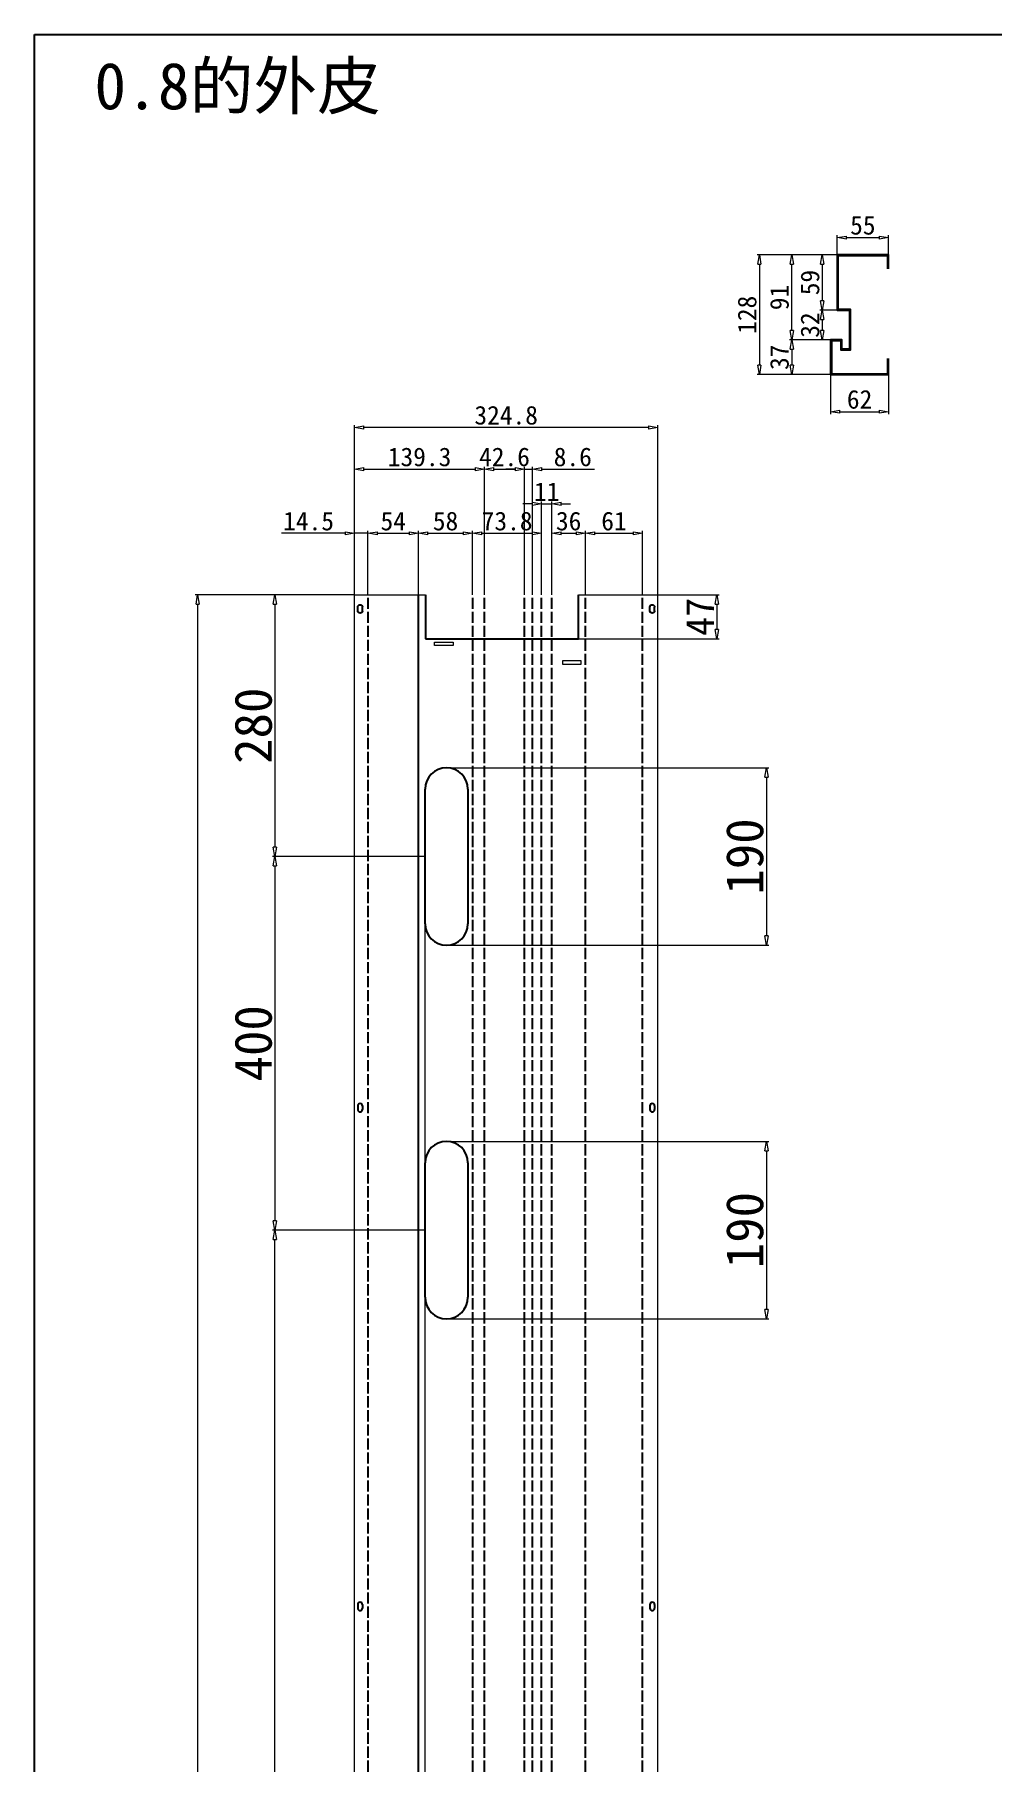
# Model space of a CAD drawing. Header units: millimetres. Extents: x -5145 to -179, y -6707 to -2962.
# Drawn here: x -2279 to -1254, y -4857 to -3007 of the extents above; entities that cross this region are included whole.
import ezdxf

# ---------------------------------------------------------------- set-up
doc = ezdxf.new("R2010")
doc.units = ezdxf.units.MM
doc.linetypes.add('ACAD_ISO02W100', pattern=[15, 12, -3])
for name, color, linetype in [('Cutting', 7, 'Continuous'), ('标注层', 7, 'Continuous'), ('绘图层', 7, 'Continuous')]:
    doc.layers.add(name, color=color, linetype=linetype)
doc.styles.get("Standard").update_dxf_attribs({"font": ''})
doc.styles.add('宋体', font='')
doc.styles.get('Standard').set_extended_font_data('SimSun')
doc.styles.get('宋体').set_extended_font_data('SimSun')
doc.dimstyles.new('ISO-25$0', dxfattribs={"dimtxt": 20, "dimasz": 10, "dimexe": 2.5, "dimexo": 0, "dimgap": 3.049991, "dimtad": 1, "dimdec": 1, "dimrnd": 0.001, "dimdsep": 46, "dimtxsty": 'Standard', "dimblk": 'CLOSEDBLANK', "dimcen": 0, "dimclrd": 4, "dimclre": 4, "dimclrt": 4, "dimazin": 3, "dimtm": 1e-09, "dimtfac": 0.707107, "dimtdec": 1, "dimtmove": 0, "dimatfit": 0, "dimldrblk": 'CLOSEDBLANK', "dimfxl": 1, "dimfrac": 2, "dimtolj": 1, "dimlwd": 9, "dimlwe": 9, "dimarcsym": 0})

# ---------------------------------------------------------------- blocks, each defined once
blk = doc.blocks.new('_ClosedBlank')
at = {"color": 0, "linetype": 'ByBlock', "lineweight": -2}
for p, q in [((-1, 0.17), (0, 0)), ((-1, 0.17), (-1, -0.17)), ((0, 0), (-1, -0.17))]:
    blk.add_line(p, q, dxfattribs=at)
blk = doc.blocks.new('*D6')
at = {"layer": 'Defpoints', "color": 0, "transparency": 16777216}
for p in [(-1365, -3224.1), (-1420, -3242.7), (-1365, -3242.7)]:
    blk.add_point(p, dxfattribs=at)
at = {"layer": '绘图层', "color": 4, "lineweight": 9, "transparency": 16777216}
for p, q in [((-1420, -3242.7), (-1420, -3221.6)), ((-1410, -3224.1), (-1375, -3224.1)), ((-1365, -3242.7), (-1365, -3221.6))]:
    blk.add_line(p, q, dxfattribs=at)
at = {"layer": '绘图层', "color": 4, "lineweight": 9, "transparency": 16777216, "xscale": 10, "yscale": 10, "zscale": 10, "rotation": 180}
blk.add_blockref('_ClosedBlank', (-1420, -3224.1), dxfattribs=at)
at = {"layer": '绘图层', "color": 4, "lineweight": 9, "transparency": 16777216, "xscale": 10, "yscale": 10, "zscale": 10}
blk.add_blockref('_ClosedBlank', (-1365, -3224.1), dxfattribs=at)
at = {"layer": '绘图层', "color": 7, "transparency": 16777216, "insert": (-1392.5, -3211), "char_height": 20, "attachment_point": 5}
blk.add_mtext('\\A1;55', dxfattribs=at)
blk = doc.blocks.new('*D7')
at = {"layer": 'Defpoints', "color": 0, "transparency": 16777216}
for p in [(-1427, -3370.7), (-1365, -3370.7), (-1365, -3410.5)]:
    blk.add_point(p, dxfattribs=at)
at = {"layer": '绘图层', "color": 4, "lineweight": 9, "transparency": 16777216}
for p, q in [((-1427, -3370.7), (-1427, -3413)), ((-1365, -3370.7), (-1365, -3413)), ((-1417, -3410.5), (-1375, -3410.5))]:
    blk.add_line(p, q, dxfattribs=at)
at = {"layer": '绘图层', "color": 4, "lineweight": 9, "transparency": 16777216, "xscale": 10, "yscale": 10, "zscale": 10, "rotation": 180}
blk.add_blockref('_ClosedBlank', (-1427, -3410.5), dxfattribs=at)
at = {"layer": '绘图层', "color": 4, "lineweight": 9, "transparency": 16777216, "xscale": 10, "yscale": 10, "zscale": 10}
blk.add_blockref('_ClosedBlank', (-1365, -3410.5), dxfattribs=at)
at = {"layer": '绘图层', "color": 7, "transparency": 16777216, "insert": (-1396, -3397.4), "char_height": 20, "attachment_point": 5}
blk.add_mtext('\\A1;62', dxfattribs=at)
blk = doc.blocks.new('*D8')
at = {"layer": 'Defpoints', "color": 0, "transparency": 16777216}
for p in [(-1420, -3242.7), (-1503.3, -3370.7), (-1427, -3370.7)]:
    blk.add_point(p, dxfattribs=at)
at = {"layer": '绘图层', "color": 4, "lineweight": 9, "transparency": 16777216}
for p, q in [((-1420, -3242.7), (-1505.8, -3242.7)), ((-1503.3, -3252.7), (-1503.3, -3360.7)), ((-1427, -3370.7), (-1505.8, -3370.7))]:
    blk.add_line(p, q, dxfattribs=at)
at = {"layer": '绘图层', "color": 4, "lineweight": 9, "transparency": 16777216, "xscale": 10, "yscale": 10, "zscale": 10}
for p, rotation in [((-1503.3, -3242.7), 90), ((-1503.3, -3370.7), 270)]:
    blk.add_blockref('_ClosedBlank', p, dxfattribs=dict(at, rotation=rotation))
at = {"layer": '绘图层', "color": 7, "transparency": 16777216, "insert": (-1516.3, -3306.7), "char_height": 20, "attachment_point": 5, "rotation": 90}
blk.add_mtext('\\A1;128', dxfattribs=at)
blk = doc.blocks.new('*D39')
at = {"layer": 'Defpoints', "color": 0, "transparency": 16777216}
for p in [(-1936.7, -3606.7), (-2104.6, -6306.7), (-1936.7, -6306.7)]:
    blk.add_point(p, dxfattribs=at)
at = {"layer": '标注层', "color": 4, "lineweight": 9, "transparency": 16777216}
for p, q in [((-1936.7, -3606.7), (-2107.1, -3606.7)), ((-2104.6, -3616.7), (-2104.6, -6296.7)), ((-1936.7, -6306.7), (-2107.1, -6306.7))]:
    blk.add_line(p, q, dxfattribs=at)
at = {"layer": '标注层', "color": 4, "lineweight": 9, "transparency": 16777216, "xscale": 10, "yscale": 10, "zscale": 10}
for p, rotation in [((-2104.6, -3606.7), 90), ((-2104.6, -6306.7), 270)]:
    blk.add_blockref('_ClosedBlank', p, dxfattribs=dict(at, rotation=rotation))
at = {"layer": '标注层', "color": 7, "transparency": 16777216, "insert": (-2127.7, -4956.7), "char_height": 40, "attachment_point": 5, "rotation": 90, "style": '宋体'}
blk.add_mtext('\\A1;2700', dxfattribs=at)
blk = doc.blocks.new('*D9')
at = {"layer": 'Defpoints', "color": 0, "transparency": 16777216}
for p in [(-1797.4, -3472.1), (-1936.7, -3606.7), (-1797.4, -3606.7)]:
    blk.add_point(p, dxfattribs=at)
at = {"layer": '标注层', "color": 4, "lineweight": 9, "transparency": 16777216}
for p, q in [((-1936.7, -3606.7), (-1936.7, -3469.6)), ((-1926.7, -3472.1), (-1807.4, -3472.1)), ((-1797.4, -3606.7), (-1797.4, -3469.6))]:
    blk.add_line(p, q, dxfattribs=at)
at = {"layer": '标注层', "color": 4, "lineweight": 9, "transparency": 16777216, "xscale": 10, "yscale": 10, "zscale": 10, "rotation": 180}
blk.add_blockref('_ClosedBlank', (-1936.7, -3472.1), dxfattribs=at)
at = {"layer": '标注层', "color": 4, "lineweight": 9, "transparency": 16777216, "xscale": 10, "yscale": 10, "zscale": 10}
blk.add_blockref('_ClosedBlank', (-1797.4, -3472.1), dxfattribs=at)
at = {"layer": '标注层', "color": 7, "transparency": 16777216, "insert": (-1867, -3459), "char_height": 20, "attachment_point": 5, "style": '宋体'}
blk.add_mtext('\\A1;139.3', dxfattribs=at)
blk = doc.blocks.new('*D40')
at = {"layer": 'Defpoints', "color": 0, "transparency": 16777216}
for p in [(-1936.7, -3427.4), (-1936.7, -3606.7), (-1611.9, -3606.7)]:
    blk.add_point(p, dxfattribs=at)
at = {"layer": '标注层', "color": 4, "lineweight": 9, "transparency": 16777216}
for p, q in [((-1936.7, -3606.7), (-1936.7, -3424.9)), ((-1621.9, -3427.4), (-1926.7, -3427.4)), ((-1611.9, -3606.7), (-1611.9, -3424.9))]:
    blk.add_line(p, q, dxfattribs=at)
at = {"layer": '标注层', "color": 4, "lineweight": 9, "transparency": 16777216, "xscale": 10, "yscale": 10, "zscale": 10, "rotation": 180}
blk.add_blockref('_ClosedBlank', (-1936.7, -3427.4), dxfattribs=at)
at = {"layer": '标注层', "color": 4, "lineweight": 9, "transparency": 16777216, "xscale": 10, "yscale": 10, "zscale": 10}
blk.add_blockref('_ClosedBlank', (-1611.9, -3427.4), dxfattribs=at)
at = {"layer": '标注层', "color": 7, "transparency": 16777216, "insert": (-1774.3, -3414.4), "char_height": 20, "attachment_point": 5, "style": '宋体'}
blk.add_mtext('\\A1;324.8', dxfattribs=at)
blk = doc.blocks.new('*D10')
at = {"layer": 'Defpoints', "color": 0, "transparency": 16777216}
for p in [(-1754.8, -3472.1), (-1797.4, -3606.7), (-1754.8, -3606.7)]:
    blk.add_point(p, dxfattribs=at)
at = {"layer": '标注层', "color": 4, "lineweight": 9, "transparency": 16777216}
for p, q in [((-1797.4, -3606.7), (-1797.4, -3469.6)), ((-1787.4, -3472.1), (-1764.8, -3472.1)), ((-1754.8, -3606.7), (-1754.8, -3469.6))]:
    blk.add_line(p, q, dxfattribs=at)
at = {"layer": '标注层', "color": 4, "lineweight": 9, "transparency": 16777216, "xscale": 10, "yscale": 10, "zscale": 10, "rotation": 180}
blk.add_blockref('_ClosedBlank', (-1797.4, -3472.1), dxfattribs=at)
at = {"layer": '标注层', "color": 4, "lineweight": 9, "transparency": 16777216, "xscale": 10, "yscale": 10, "zscale": 10}
blk.add_blockref('_ClosedBlank', (-1754.8, -3472.1), dxfattribs=at)
at = {"layer": '标注层', "color": 7, "transparency": 16777216, "insert": (-1776.1, -3459), "char_height": 20, "attachment_point": 5, "style": '宋体'}
blk.add_mtext('\\A1;42.6', dxfattribs=at)
blk = doc.blocks.new('*D11')
at = {"layer": 'Defpoints', "color": 0, "transparency": 16777216}
for p in [(-1746.2, -3472.1), (-1754.8, -3606.7), (-1746.2, -3606.7)]:
    blk.add_point(p, dxfattribs=at)
at = {"layer": '标注层', "color": 4, "lineweight": 9, "transparency": 16777216}
for p, q in [((-1764.8, -3472.1), (-1774.8, -3472.1)), ((-1754.8, -3606.7), (-1754.8, -3469.6)), ((-1754.8, -3472.1), (-1746.2, -3472.1)), ((-1746.2, -3606.7), (-1746.2, -3469.6)), ((-1736.2, -3472.1), (-1679.8, -3472.1))]:
    blk.add_line(p, q, dxfattribs=at)
at = {"layer": '标注层', "color": 4, "lineweight": 9, "transparency": 16777216, "xscale": 10, "yscale": 10, "zscale": 10}
blk.add_blockref('_ClosedBlank', (-1754.8, -3472.1), dxfattribs=at)
at = {"layer": '标注层', "color": 4, "lineweight": 9, "transparency": 16777216, "xscale": 10, "yscale": 10, "zscale": 10, "rotation": 180}
blk.add_blockref('_ClosedBlank', (-1746.2, -3472.1), dxfattribs=at)
at = {"layer": '标注层', "color": 7, "transparency": 16777216, "insert": (-1703, -3459), "char_height": 20, "attachment_point": 5, "style": '宋体'}
blk.add_mtext('\\A1;8.6', dxfattribs=at)
blk = doc.blocks.new('*D12')
at = {"layer": 'Defpoints', "color": 0, "transparency": 16777216}
for p in [(-1936.7, -3540.7), (-1936.7, -3606.7), (-1922.2, -3606.7)]:
    blk.add_point(p, dxfattribs=at)
at = {"layer": '标注层', "color": 4, "lineweight": 9, "transparency": 16777216}
for p, q in [((-1946.7, -3540.7), (-2014.9, -3540.7)), ((-1936.7, -3606.7), (-1936.7, -3538.2)), ((-1922.2, -3540.7), (-1936.7, -3540.7)), ((-1922.2, -3606.7), (-1922.2, -3538.2)), ((-1912.2, -3540.7), (-1902.2, -3540.7))]:
    blk.add_line(p, q, dxfattribs=at)
at = {"layer": '标注层', "color": 4, "lineweight": 9, "transparency": 16777216, "xscale": 10, "yscale": 10, "zscale": 10}
blk.add_blockref('_ClosedBlank', (-1936.7, -3540.7), dxfattribs=at)
at = {"layer": '标注层', "color": 4, "lineweight": 9, "transparency": 16777216, "xscale": 10, "yscale": 10, "zscale": 10, "rotation": 180}
blk.add_blockref('_ClosedBlank', (-1922.2, -3540.7), dxfattribs=at)
at = {"layer": '标注层', "color": 7, "transparency": 16777216, "insert": (-1985.8, -3527.7), "char_height": 20, "attachment_point": 5, "style": '宋体'}
blk.add_mtext('\\A1;14.5', dxfattribs=at)
blk = doc.blocks.new('*D13')
at = {"layer": 'Defpoints', "color": 0, "transparency": 16777216}
for p in [(-1868.2, -3540.7), (-1922.2, -3606.7), (-1868.2, -3606.7)]:
    blk.add_point(p, dxfattribs=at)
at = {"layer": '标注层', "color": 4, "lineweight": 9, "transparency": 16777216}
for p, q in [((-1922.2, -3606.7), (-1922.2, -3538.2)), ((-1912.2, -3540.7), (-1878.2, -3540.7)), ((-1868.2, -3606.7), (-1868.2, -3538.2))]:
    blk.add_line(p, q, dxfattribs=at)
at = {"layer": '标注层', "color": 4, "lineweight": 9, "transparency": 16777216, "xscale": 10, "yscale": 10, "zscale": 10, "rotation": 180}
blk.add_blockref('_ClosedBlank', (-1922.2, -3540.7), dxfattribs=at)
at = {"layer": '标注层', "color": 4, "lineweight": 9, "transparency": 16777216, "xscale": 10, "yscale": 10, "zscale": 10}
blk.add_blockref('_ClosedBlank', (-1868.2, -3540.7), dxfattribs=at)
at = {"layer": '标注层', "color": 7, "transparency": 16777216, "insert": (-1895.2, -3527.7), "char_height": 20, "attachment_point": 5, "style": '宋体'}
blk.add_mtext('\\A1;54', dxfattribs=at)
blk = doc.blocks.new('*D14')
at = {"layer": 'Defpoints', "color": 0, "transparency": 16777216}
for p in [(-1810.2, -3540.7), (-1868.2, -3606.7), (-1810.2, -3606.7)]:
    blk.add_point(p, dxfattribs=at)
at = {"layer": '标注层', "color": 4, "lineweight": 9, "transparency": 16777216}
for p, q in [((-1868.2, -3606.7), (-1868.2, -3538.2)), ((-1858.2, -3540.7), (-1820.2, -3540.7)), ((-1810.2, -3606.7), (-1810.2, -3538.2))]:
    blk.add_line(p, q, dxfattribs=at)
at = {"layer": '标注层', "color": 4, "lineweight": 9, "transparency": 16777216, "xscale": 10, "yscale": 10, "zscale": 10, "rotation": 180}
blk.add_blockref('_ClosedBlank', (-1868.2, -3540.7), dxfattribs=at)
at = {"layer": '标注层', "color": 4, "lineweight": 9, "transparency": 16777216, "xscale": 10, "yscale": 10, "zscale": 10}
blk.add_blockref('_ClosedBlank', (-1810.2, -3540.7), dxfattribs=at)
at = {"layer": '标注层', "color": 7, "transparency": 16777216, "insert": (-1839.2, -3527.7), "char_height": 20, "attachment_point": 5, "style": '宋体'}
blk.add_mtext('\\A1;58', dxfattribs=at)
blk = doc.blocks.new('*D15')
at = {"layer": 'Defpoints', "color": 0, "transparency": 16777216}
for p in [(-1736.4, -3540.7), (-1810.2, -3606.7), (-1736.4, -3606.7)]:
    blk.add_point(p, dxfattribs=at)
at = {"layer": '标注层', "color": 4, "lineweight": 9, "transparency": 16777216}
for p, q in [((-1810.2, -3606.7), (-1810.2, -3538.2)), ((-1800.2, -3540.7), (-1746.4, -3540.7)), ((-1736.4, -3606.7), (-1736.4, -3538.2))]:
    blk.add_line(p, q, dxfattribs=at)
at = {"layer": '标注层', "color": 4, "lineweight": 9, "transparency": 16777216, "xscale": 10, "yscale": 10, "zscale": 10, "rotation": 180}
blk.add_blockref('_ClosedBlank', (-1810.2, -3540.7), dxfattribs=at)
at = {"layer": '标注层', "color": 4, "lineweight": 9, "transparency": 16777216, "xscale": 10, "yscale": 10, "zscale": 10}
blk.add_blockref('_ClosedBlank', (-1736.4, -3540.7), dxfattribs=at)
at = {"layer": '标注层', "color": 7, "transparency": 16777216, "insert": (-1773.3, -3527.7), "char_height": 20, "attachment_point": 5, "style": '宋体'}
blk.add_mtext('\\A1;73.8', dxfattribs=at)
blk = doc.blocks.new('*D16')
at = {"layer": 'Defpoints', "color": 0, "transparency": 16777216}
for p in [(-1725.4, -3509.2), (-1736.4, -3606.7), (-1725.4, -3606.7)]:
    blk.add_point(p, dxfattribs=at)
at = {"layer": '标注层', "color": 4, "lineweight": 9, "transparency": 16777216}
for p, q in [((-1746.4, -3509.2), (-1756.4, -3509.2)), ((-1736.4, -3606.7), (-1736.4, -3506.7)), ((-1736.4, -3509.2), (-1725.4, -3509.2)), ((-1725.4, -3606.7), (-1725.4, -3506.7)), ((-1715.4, -3509.2), (-1705.4, -3509.2))]:
    blk.add_line(p, q, dxfattribs=at)
at = {"layer": '标注层', "color": 4, "lineweight": 9, "transparency": 16777216, "xscale": 10, "yscale": 10, "zscale": 10}
blk.add_blockref('_ClosedBlank', (-1736.4, -3509.2), dxfattribs=at)
at = {"layer": '标注层', "color": 4, "lineweight": 9, "transparency": 16777216, "xscale": 10, "yscale": 10, "zscale": 10, "rotation": 180}
blk.add_blockref('_ClosedBlank', (-1725.4, -3509.2), dxfattribs=at)
at = {"layer": '标注层', "color": 7, "transparency": 16777216, "insert": (-1730.9, -3496.2), "char_height": 20, "attachment_point": 5, "style": '宋体'}
blk.add_mtext('\\A1;11', dxfattribs=at)
blk = doc.blocks.new('*D17')
at = {"layer": 'Defpoints', "color": 0, "transparency": 16777216}
for p in [(-1689.4, -3540.7), (-1725.4, -3606.7), (-1689.4, -3606.7)]:
    blk.add_point(p, dxfattribs=at)
at = {"layer": '标注层', "color": 4, "lineweight": 9, "transparency": 16777216}
for p, q in [((-1725.4, -3606.7), (-1725.4, -3538.2)), ((-1715.4, -3540.7), (-1699.4, -3540.7)), ((-1689.4, -3606.7), (-1689.4, -3538.2))]:
    blk.add_line(p, q, dxfattribs=at)
at = {"layer": '标注层', "color": 4, "lineweight": 9, "transparency": 16777216, "xscale": 10, "yscale": 10, "zscale": 10, "rotation": 180}
blk.add_blockref('_ClosedBlank', (-1725.4, -3540.7), dxfattribs=at)
at = {"layer": '标注层', "color": 4, "lineweight": 9, "transparency": 16777216, "xscale": 10, "yscale": 10, "zscale": 10}
blk.add_blockref('_ClosedBlank', (-1689.4, -3540.7), dxfattribs=at)
at = {"layer": '标注层', "color": 7, "transparency": 16777216, "insert": (-1707.4, -3527.7), "char_height": 20, "attachment_point": 5, "style": '宋体'}
blk.add_mtext('\\A1;36', dxfattribs=at)
blk = doc.blocks.new('*D18')
at = {"layer": 'Defpoints', "color": 0, "transparency": 16777216}
for p in [(-1628.4, -3540.7), (-1689.4, -3606.7), (-1628.4, -3606.7)]:
    blk.add_point(p, dxfattribs=at)
at = {"layer": '标注层', "color": 4, "lineweight": 9, "transparency": 16777216}
for p, q in [((-1689.4, -3606.7), (-1689.4, -3538.2)), ((-1679.4, -3540.7), (-1638.4, -3540.7)), ((-1628.4, -3606.7), (-1628.4, -3538.2))]:
    blk.add_line(p, q, dxfattribs=at)
at = {"layer": '标注层', "color": 4, "lineweight": 9, "transparency": 16777216, "xscale": 10, "yscale": 10, "zscale": 10, "rotation": 180}
blk.add_blockref('_ClosedBlank', (-1689.4, -3540.7), dxfattribs=at)
at = {"layer": '标注层', "color": 4, "lineweight": 9, "transparency": 16777216, "xscale": 10, "yscale": 10, "zscale": 10}
blk.add_blockref('_ClosedBlank', (-1628.4, -3540.7), dxfattribs=at)
at = {"layer": '标注层', "color": 7, "transparency": 16777216, "insert": (-1658.9, -3527.7), "char_height": 20, "attachment_point": 5, "style": '宋体'}
blk.add_mtext('\\A1;61', dxfattribs=at)
blk = doc.blocks.new('DK1')
for p, q in [((-2.5, -2), (-2.5, 2)), ((2.5, -2), (2.5, 2))]:
    blk.add_line(p, q)
for centre, start, end in [((0, 2), 0, 180), ((0, -2), 180, 0)]:
    blk.add_arc(centre, 2.5, start, end)
blk = doc.blocks.new('*D41')
at = {"layer": 'Defpoints', "color": 0, "transparency": 16777216}
for p in [(-1611.9, -3606.7), (-1696.9, -3653.7), (-1548.8, -3653.7)]:
    blk.add_point(p, dxfattribs=at)
at = {"layer": '标注层', "color": 4, "lineweight": 9, "transparency": 16777216}
for p, q in [((-1611.9, -3606.7), (-1546.3, -3606.7)), ((-1548.8, -3616.7), (-1548.8, -3643.7)), ((-1696.9, -3653.7), (-1546.3, -3653.7))]:
    blk.add_line(p, q, dxfattribs=at)
at = {"layer": '标注层', "color": 4, "lineweight": 9, "transparency": 16777216, "xscale": 10, "yscale": 10, "zscale": 10}
for p, rotation in [((-1548.8, -3606.7), 90), ((-1548.8, -3653.7), 270)]:
    blk.add_blockref('_ClosedBlank', p, dxfattribs=dict(at, rotation=rotation))
at = {"layer": '标注层', "color": 7, "transparency": 16777216, "insert": (-1566.9, -3630.2), "char_height": 30, "attachment_point": 5, "rotation": 90}
blk.add_mtext('\\A1;47', dxfattribs=at)
blk = doc.blocks.new('*D43')
at = {"layer": 'Defpoints', "color": 0, "transparency": 16777216}
for p in [(-1420, -3242.7), (-1436, -3301.7), (-1420, -3301.7)]:
    blk.add_point(p, dxfattribs=at)
at = {"layer": '绘图层', "color": 4, "lineweight": 9, "transparency": 16777216}
for p, q in [((-1420, -3242.7), (-1438.5, -3242.7)), ((-1436, -3252.7), (-1436, -3291.7)), ((-1420, -3301.7), (-1438.5, -3301.7))]:
    blk.add_line(p, q, dxfattribs=at)
at = {"layer": '绘图层', "color": 4, "lineweight": 9, "transparency": 16777216, "xscale": 10, "yscale": 10, "zscale": 10}
for p, rotation in [((-1436, -3242.7), 90), ((-1436, -3301.7), 270)]:
    blk.add_blockref('_ClosedBlank', p, dxfattribs=dict(at, rotation=rotation))
at = {"layer": '绘图层', "color": 7, "transparency": 16777216, "insert": (-1449, -3272.2), "char_height": 20, "attachment_point": 5, "rotation": 90}
blk.add_mtext('\\A1;59', dxfattribs=at)
blk = doc.blocks.new('*D44')
at = {"layer": 'Defpoints', "color": 0, "transparency": 16777216}
for p in [(-1427, -3333.7), (-1468.6, -3370.7), (-1427, -3370.7)]:
    blk.add_point(p, dxfattribs=at)
at = {"layer": '绘图层', "color": 4, "lineweight": 9, "transparency": 16777216}
for p, q in [((-1427, -3333.7), (-1471.1, -3333.7)), ((-1468.6, -3343.7), (-1468.6, -3360.7)), ((-1427, -3370.7), (-1471.1, -3370.7))]:
    blk.add_line(p, q, dxfattribs=at)
at = {"layer": '绘图层', "color": 4, "lineweight": 9, "transparency": 16777216, "xscale": 10, "yscale": 10, "zscale": 10}
for p, rotation in [((-1468.6, -3333.7), 90), ((-1468.6, -3370.7), 270)]:
    blk.add_blockref('_ClosedBlank', p, dxfattribs=dict(at, rotation=rotation))
at = {"layer": '绘图层', "color": 7, "transparency": 16777216, "insert": (-1481.7, -3352.2), "char_height": 20, "attachment_point": 5, "rotation": 90}
blk.add_mtext('\\A1;37', dxfattribs=at)
blk = doc.blocks.new('*D19')
at = {"layer": 'Defpoints', "color": 0, "transparency": 16777216}
for p in [(-1468.6, -3242.7), (-1420, -3242.7), (-1427, -3333.7)]:
    blk.add_point(p, dxfattribs=at)
at = {"layer": '绘图层', "color": 4, "lineweight": 9, "transparency": 16777216}
for p, q in [((-1420, -3242.7), (-1471.1, -3242.7)), ((-1468.6, -3323.7), (-1468.6, -3252.7)), ((-1427, -3333.7), (-1471.1, -3333.7))]:
    blk.add_line(p, q, dxfattribs=at)
at = {"layer": '绘图层', "color": 4, "lineweight": 9, "transparency": 16777216, "xscale": 10, "yscale": 10, "zscale": 10}
for p, rotation in [((-1468.6, -3242.7), 90), ((-1468.6, -3333.7), 270)]:
    blk.add_blockref('_ClosedBlank', p, dxfattribs=dict(at, rotation=rotation))
at = {"layer": '绘图层', "color": 7, "transparency": 16777216, "insert": (-1481.7, -3288.2), "char_height": 20, "attachment_point": 5, "rotation": 90}
blk.add_mtext('\\A1;91', dxfattribs=at)
blk = doc.blocks.new('*D20')
at = {"layer": 'Defpoints', "color": 0, "transparency": 16777216}
for p in [(-1420, -3301.7), (-1436, -3333.7), (-1427, -3333.7)]:
    blk.add_point(p, dxfattribs=at)
at = {"layer": '绘图层', "color": 4, "lineweight": 9, "transparency": 16777216}
for p, q in [((-1420, -3301.7), (-1438.5, -3301.7)), ((-1436, -3311.7), (-1436, -3323.7)), ((-1427, -3333.7), (-1438.5, -3333.7))]:
    blk.add_line(p, q, dxfattribs=at)
at = {"layer": '绘图层', "color": 4, "lineweight": 9, "transparency": 16777216, "xscale": 10, "yscale": 10, "zscale": 10}
for p, rotation in [((-1436, -3301.7), 90), ((-1436, -3333.7), 270)]:
    blk.add_blockref('_ClosedBlank', p, dxfattribs=dict(at, rotation=rotation))
at = {"layer": '绘图层', "color": 7, "transparency": 16777216, "insert": (-1449, -3317.7), "char_height": 20, "attachment_point": 5, "rotation": 90}
blk.add_mtext('\\A1;32', dxfattribs=at)
blk = doc.blocks.new('*D88')
at = {"layer": 'Defpoints', "color": 0, "transparency": 16777216}
for p in [(-1936.7, -3606.7), (-2021.9, -3886.7), (-1861.2, -3886.7)]:
    blk.add_point(p, dxfattribs=at)
at = {"layer": '标注层', "color": 4, "lineweight": 9, "transparency": 16777216}
for p, q in [((-1936.7, -3606.7), (-2024.4, -3606.7)), ((-2021.9, -3616.7), (-2021.9, -3876.7)), ((-1861.2, -3886.7), (-2024.4, -3886.7))]:
    blk.add_line(p, q, dxfattribs=at)
at = {"layer": '标注层', "color": 4, "lineweight": 9, "transparency": 16777216, "xscale": 10, "yscale": 10, "zscale": 10}
for p, rotation in [((-2021.9, -3606.7), 90), ((-2021.9, -3886.7), 270)]:
    blk.add_blockref('_ClosedBlank', p, dxfattribs=dict(at, rotation=rotation))
at = {"layer": '标注层', "color": 7, "transparency": 16777216, "insert": (-2044.9, -3746.7), "char_height": 40, "attachment_point": 5, "rotation": 90}
blk.add_mtext('\\A1;280', dxfattribs=at)
blk = doc.blocks.new('*D89')
at = {"layer": 'Defpoints', "color": 0, "transparency": 16777216}
for p in [(-1861.2, -3886.7), (-2021.9, -4286.7), (-1861.2, -4286.7)]:
    blk.add_point(p, dxfattribs=at)
at = {"layer": '标注层', "color": 4, "lineweight": 9, "transparency": 16777216}
for p, q in [((-1861.2, -3886.7), (-2024.4, -3886.7)), ((-2021.9, -3896.7), (-2021.9, -4276.7)), ((-1861.2, -4286.7), (-2024.4, -4286.7))]:
    blk.add_line(p, q, dxfattribs=at)
at = {"layer": '标注层', "color": 4, "lineweight": 9, "transparency": 16777216, "xscale": 10, "yscale": 10, "zscale": 10}
for p, rotation in [((-2021.9, -3886.7), 90), ((-2021.9, -4286.7), 270)]:
    blk.add_blockref('_ClosedBlank', p, dxfattribs=dict(at, rotation=rotation))
at = {"layer": '标注层', "color": 7, "transparency": 16777216, "insert": (-2044.9, -4086.7), "char_height": 40, "attachment_point": 5, "rotation": 90}
blk.add_mtext('\\A1;400', dxfattribs=at)
blk = doc.blocks.new('*D91')
at = {"layer": 'Defpoints', "color": 0, "transparency": 16777216}
for p in [(-1868.2, -3814.7), (-1861.2, -3814.7), (-1868.2, -6173.4)]:
    blk.add_point(p, dxfattribs=at)
at = {"layer": '标注层', "color": 4, "lineweight": 9, "transparency": 16777216}
for p, q in [((-1868.2, -3814.7), (-1868.2, -6175.9)), ((-1861.2, -3814.7), (-1861.2, -6175.9)), ((-1878.2, -6173.4), (-1915.9, -6173.4)), ((-1861.2, -6173.4), (-1868.2, -6173.4)), ((-1851.2, -6173.4), (-1841.2, -6173.4))]:
    blk.add_line(p, q, dxfattribs=at)
at = {"layer": '标注层', "color": 4, "lineweight": 9, "transparency": 16777216, "xscale": 10, "yscale": 10, "zscale": 10}
blk.add_blockref('_ClosedBlank', (-1868.2, -6173.4), dxfattribs=at)
at = {"layer": '标注层', "color": 4, "lineweight": 9, "transparency": 16777216, "xscale": 10, "yscale": 10, "zscale": 10, "rotation": 180}
blk.add_blockref('_ClosedBlank', (-1861.2, -6173.4), dxfattribs=at)
at = {"layer": '标注层', "color": 7, "transparency": 16777216, "insert": (-1902, -6150.4), "char_height": 40, "attachment_point": 5}
blk.add_mtext('\\A1;7', dxfattribs=at)
blk = doc.blocks.new('*D92')
at = {"layer": 'Defpoints', "color": 0, "transparency": 16777216}
for p in [(-1838.2, -3791.7), (-1838.2, -3981.7), (-1495.7, -3981.7)]:
    blk.add_point(p, dxfattribs=at)
at = {"layer": '标注层', "color": 4, "lineweight": 9, "transparency": 16777216}
for p, q in [((-1838.2, -3791.7), (-1493.2, -3791.7)), ((-1495.7, -3801.7), (-1495.7, -3971.7)), ((-1838.2, -3981.7), (-1493.2, -3981.7))]:
    blk.add_line(p, q, dxfattribs=at)
at = {"layer": '标注层', "color": 4, "lineweight": 9, "transparency": 16777216, "xscale": 10, "yscale": 10, "zscale": 10}
for p, rotation in [((-1495.7, -3791.7), 90), ((-1495.7, -3981.7), 270)]:
    blk.add_blockref('_ClosedBlank', p, dxfattribs=dict(at, rotation=rotation))
at = {"layer": '标注层', "color": 7, "transparency": 16777216, "insert": (-1518.8, -3886.7), "char_height": 40, "attachment_point": 5, "rotation": 90}
blk.add_mtext('\\A1;190', dxfattribs=at)
blk = doc.blocks.new('*D93')
at = {"layer": 'Defpoints', "color": 0, "transparency": 16777216}
for p in [(-1838.2, -4191.7), (-1838.2, -4381.7), (-1495.7, -4381.7)]:
    blk.add_point(p, dxfattribs=at)
at = {"layer": '标注层', "color": 4, "lineweight": 9, "transparency": 16777216}
for p, q in [((-1838.2, -4191.7), (-1493.2, -4191.7)), ((-1495.7, -4201.7), (-1495.7, -4371.7)), ((-1838.2, -4381.7), (-1493.2, -4381.7))]:
    blk.add_line(p, q, dxfattribs=at)
at = {"layer": '标注层', "color": 4, "lineweight": 9, "transparency": 16777216, "xscale": 10, "yscale": 10, "zscale": 10}
for p, rotation in [((-1495.7, -4191.7), 90), ((-1495.7, -4381.7), 270)]:
    blk.add_blockref('_ClosedBlank', p, dxfattribs=dict(at, rotation=rotation))
at = {"layer": '标注层', "color": 7, "transparency": 16777216, "insert": (-1518.8, -4286.7), "char_height": 40, "attachment_point": 5, "rotation": 90}
blk.add_mtext('\\A1;190', dxfattribs=at)
blk = doc.blocks.new('*D35')
at = {"layer": 'Defpoints', "color": 0, "transparency": 16777216}
for p in [(-2021.9, -4286.7), (-1861.2, -4286.7), (-1861.2, -6026.7)]:
    blk.add_point(p, dxfattribs=at)
at = {"layer": '标注层', "color": 4, "lineweight": 9, "transparency": 16777216}
for p, q in [((-1861.2, -4286.7), (-2024.4, -4286.7)), ((-2021.9, -6016.7), (-2021.9, -4296.7)), ((-1861.2, -6026.7), (-2024.4, -6026.7))]:
    blk.add_line(p, q, dxfattribs=at)
at = {"layer": '标注层', "color": 4, "lineweight": 9, "transparency": 16777216, "xscale": 10, "yscale": 10, "zscale": 10}
for p, rotation in [((-2021.9, -4286.7), 90), ((-2021.9, -6026.7), 270)]:
    blk.add_blockref('_ClosedBlank', p, dxfattribs=dict(at, rotation=rotation))
at = {"layer": '标注层', "color": 7, "transparency": 16777216, "insert": (-2044.9, -5156.7), "char_height": 40, "attachment_point": 5, "rotation": 90}
blk.add_mtext('\\A1;1740', dxfattribs=at)

msp = doc.modelspace()

# ---------------------------------------------------------------- linework, layer by layer
at = {"color": 7, "linetype": 'Continuous', "lineweight": 15}
for p, q in [((-1936.66, -6306.69), (-1936.66, -3606.69)), ((-1936.66, -3606.69), (-1860.66, -3606.69)), ((-1696.86, -3606.69), (-1611.86, -3606.69)), ((-1611.86, -6306.69), (-1611.86, -3606.69)), ((-1851.16, -3660.89), (-1851.16, -3657.14)), ((-1851.16, -3657.14), (-1831.16, -3657.14)), ((-1831.16, -3660.89), (-1851.16, -3660.89)), ((-1831.16, -3657.14), (-1831.16, -3660.89)), ((-1713.86, -3677.14), (-1713.86, -3680.89)), ((-1693.86, -3677.14), (-1713.86, -3677.14)), ((-1713.86, -3680.89), (-1693.86, -3680.89)), ((-1693.86, -3680.89), (-1693.86, -3677.14))]:
    msp.add_line(p, q, dxfattribs=at)
at = {"layer": '标注层', "color": 5, "linetype": 'ACAD_ISO02W100'}
for p, q in [((-1922.16, -6306.69), (-1922.16, -3606.69)), ((-1810.16, -6306.69), (-1810.16, -3606.69)), ((-1736.36, -6306.69), (-1736.36, -3606.69)), ((-1725.36, -6306.69), (-1725.36, -3606.69)), ((-1689.36, -6306.69), (-1689.36, -3606.69)), ((-1628.36, -6306.69), (-1628.36, -3606.69))]:
    msp.add_line(p, q, dxfattribs=at)
at = {"layer": '标注层', "color": 5}
msp.add_line((-1868.16, -6306.69), (-1868.16, -3606.69), dxfattribs=at)
at = {"layer": '标注层', "color": 6, "linetype": 'ACAD_ISO02W100'}
for p, q in [((-1797.36, -6306.69), (-1797.36, -3606.69)), ((-1754.76, -6306.69), (-1754.76, -3606.69)), ((-1746.16, -6306.69), (-1746.16, -3606.69))]:
    msp.add_line(p, q, dxfattribs=at)
at = {"layer": '绘图层'}
for p, q in [((-1860.66, -3606.69), (-1860.66, -3653.69)), ((-1696.86, -3653.69), (-1696.86, -3606.69)), ((-1860.66, -3653.69), (-1696.86, -3653.69)), ((-1838.16, -3791.69), (-1838.16, -3791.69)), ((-1861.16, -3958.69), (-1861.16, -3814.69)), ((-1815.16, -3814.69), (-1815.16, -3958.69)), ((-1838.16, -3981.69), (-1838.16, -3981.69)), ((-1838.16, -4191.69), (-1838.16, -4191.69)), ((-1861.16, -4358.69), (-1861.16, -4214.69)), ((-1815.16, -4214.69), (-1815.16, -4358.69)), ((-1838.16, -4381.69), (-1838.16, -4381.69))]:
    msp.add_line(p, q, dxfattribs=at)
at = {"layer": '绘图层', "color": 5}
msp.add_lwpolyline([(-2279.11, -3006.69), (-179.11, -3006.69), (-179.11, -6706.69), (-2279.11, -6706.69)], close=True, dxfattribs=at)
at = {"layer": '绘图层'}
for points in [[(-1364.97, -3257.67), (-1364.97, -3242.67), (-1419.97, -3242.67), (-1419.97, -3301.67), (-1406.97, -3301.67), (-1406.97, -3343.67), (-1414.97, -3343.67), (-1414.97, -3333.67), (-1426.97, -3333.67), (-1426.97, -3370.67), (-1364.97, -3370.67), (-1364.97, -3353.67)], [(-1365.77, -3257.67), (-1365.77, -3243.47), (-1419.17, -3243.47), (-1419.17, -3300.87), (-1406.17, -3300.87), (-1406.17, -3344.47), (-1415.77, -3344.47), (-1415.77, -3334.47), (-1426.17, -3334.47), (-1426.17, -3369.87), (-1365.77, -3369.87), (-1365.77, -3353.67)]]:
    msp.add_lwpolyline(points, dxfattribs=at)
at = {"layer": '绘图层', "color": 250}
for points in [[(-1365.27, -3257.67), (-1365.27, -3242.97), (-1419.67, -3242.97), (-1419.67, -3301.37), (-1406.67, -3301.37), (-1406.67, -3343.97), (-1415.27, -3343.97), (-1415.27, -3333.97), (-1426.67, -3333.97), (-1426.67, -3370.37), (-1365.27, -3370.37), (-1365.27, -3353.67)], [(-1365.47, -3257.67), (-1365.47, -3243.17), (-1419.47, -3243.17), (-1419.47, -3301.17), (-1406.47, -3301.17), (-1406.47, -3344.17), (-1415.47, -3344.17), (-1415.47, -3334.17), (-1426.47, -3334.17), (-1426.47, -3370.17), (-1365.47, -3370.17), (-1365.47, -3353.67)]]:
    msp.add_lwpolyline(points, dxfattribs=at)
at = {"layer": '绘图层'}
for centre, start, end in [((-1838.16, -3814.69), 90, 180), ((-1838.16, -3814.69), 0, 90), ((-1838.16, -3958.69), 180, 270), ((-1838.16, -3958.69), 270, 0), ((-1838.16, -4214.69), 90, 180), ((-1838.16, -4214.69), 0, 90), ((-1838.16, -4358.69), 180, 270), ((-1838.16, -4358.69), 270, 0)]:
    msp.add_arc(centre, 23, start, end, dxfattribs=at)

# ---------------------------------------------------------------- block references
at = {"layer": 'Cutting', "xscale": -1}
for p in [(-1930.66, -3621.69), (-1617.86, -3621.69)]:
    msp.add_blockref('DK1', p, dxfattribs=at)
at = {"layer": 'Cutting', "rotation": 180}
for p in [(-1930.66, -4155.69), (-1617.86, -4155.69), (-1930.66, -4689.69), (-1617.86, -4689.69)]:
    msp.add_blockref('DK1', p, dxfattribs=at)

# ---------------------------------------------------------------- texts
at = {"layer": '绘图层', "insert": (-2249.11, -3036.69), "char_height": 50, "width": 1244.0265, "attachment_point": 1}
msp.add_mtext(' 0.8的外皮', dxfattribs=at)

# ---------------------------------------------------------------- dimensions: what is measured, and where the dimension line sits
at = {"layer": '标注层'}
for base, p1, p2, angle, override, picture, middle in [((-1936.66, -3427.45), (-1611.86, -3606.69), (-1936.66, -3606.69), 180, {"dimtxsty": '宋体', "dimclrt": 7}, '*D40', (-1774.26, -3414.4)), ((-1797.36, -3472.1), (-1936.66, -3606.69), (-1797.36, -3606.69), 180, {"dimtxsty": '宋体', "dimclrt": 7}, '*D9', (-1867.01, -3459.05)), ((-1746.16, -3472.1), (-1754.76, -3606.69), (-1746.16, -3606.69), 180, {"dimtxsty": '宋体', "dimclrt": 7}, '*D11', (-1703, -3459.05)), ((-1936.66, -3540.72), (-1922.16, -3606.69), (-1936.66, -3606.69), 180, {"dimtxsty": '宋体', "dimclrt": 7}, '*D12', (-1985.8, -3527.67)), ((-1868.16, -3540.72), (-1922.16, -3606.69), (-1868.16, -3606.69), 180, {"dimtxsty": '宋体', "dimclrt": 7}, '*D13', (-1895.16, -3527.67)), ((-1810.16, -3540.72), (-1868.16, -3606.69), (-1810.16, -3606.69), 180, {"dimtxsty": '宋体', "dimclrt": 7}, '*D14', (-1839.16, -3527.67)), ((-1736.36, -3540.72), (-1810.16, -3606.69), (-1736.36, -3606.69), 180, {"dimtxsty": '宋体', "dimclrt": 7}, '*D15', (-1773.26, -3527.67)), ((-1689.36, -3540.72), (-1725.36, -3606.69), (-1689.36, -3606.69), 180, {"dimtxsty": '宋体', "dimclrt": 7}, '*D17', (-1707.36, -3527.67)), ((-1628.36, -3540.72), (-1689.36, -3606.69), (-1628.36, -3606.69), 180, {"dimtxsty": '宋体', "dimclrt": 7}, '*D18', (-1658.86, -3527.67)), ((-2104.64, -6306.69), (-1936.66, -3606.69), (-1936.66, -6306.69), 90, {"dimtxt": 40, "dimtxsty": '宋体', "dimclrt": 7}, '*D39', (-2127.69, -4956.69)), ((-2021.9, -3886.69), (-1936.66, -3606.69), (-1861.16, -3886.69), 90, {"dimtxt": 40, "dimclrt": 7}, '*D88', (-2044.95, -3746.69)), ((-1548.81, -3653.69), (-1611.86, -3606.69), (-1696.86, -3653.69), 90, {"dimtxt": 30, "dimclrt": 7}, '*D41', (-1566.86, -3630.19)), ((-1495.7, -3981.69), (-1838.16, -3791.69), (-1838.16, -3981.69), 90, {"dimtxt": 40, "dimclrt": 7}, '*D92', (-1518.75, -3886.69)), ((-2021.9, -4286.69), (-1861.16, -3886.69), (-1861.16, -4286.69), 90, {"dimtxt": 40, "dimclrt": 7}, '*D89', (-2044.95, -4086.69)), ((-1495.7, -4381.69), (-1838.16, -4191.69), (-1838.16, -4381.69), 90, {"dimtxt": 40, "dimclrt": 7}, '*D93', (-1518.75, -4286.69)), ((-2021.9, -4286.69), (-1861.16, -6026.69), (-1861.16, -4286.69), 270, {"dimtxt": 40, "dimclrt": 7}, '*D35', (-2044.95, -5156.69))]:
    dim = msp.add_linear_dim(base=base, p1=p1, p2=p2, angle=angle, dimstyle='ISO-25$0', override=override, dxfattribs=at)
    dim.commit()
    dim.dimension.update_dxf_attribs({"geometry": picture, "text_midpoint": middle})
for base, p1, p2, picture, middle in [((-1754.76, -3472.1), (-1797.36, -3606.69), (-1754.76, -3606.69), '*D10', (-1776.06, -3472.1)), ((-1725.36, -3509.25), (-1736.36, -3606.69), (-1725.36, -3606.69), '*D16', (-1730.86, -3509.25))]:
    dim = msp.add_linear_dim(base=base, p1=p1, p2=p2, angle=180, dimstyle='ISO-25$0', override={"dimtxsty": '宋体', "dimclrt": 7}, dxfattribs=at)
    dim.commit()
    dim.dimension.update_dxf_attribs({"geometry": picture, "text_midpoint": middle, "dimtype": 128})
dim = msp.add_linear_dim(base=(-1868.16, -6173.43), p1=(-1861.16, -3814.69), p2=(-1868.16, -3814.69), dimstyle='ISO-25$0', override={"dimtxt": 40, "dimclrt": 7}, dxfattribs=at)
dim.commit()
dim.dimension.update_dxf_attribs({"geometry": '*D91', "text_midpoint": (-1902.05, -6150.38)})
at = {"layer": '绘图层'}
for base, p1, p2, picture, middle in [((-1364.97, -3224.08), (-1419.97, -3242.67), (-1364.97, -3242.67), '*D6', (-1392.47, -3211.03)), ((-1364.97, -3410.49), (-1426.97, -3370.67), (-1364.97, -3370.67), '*D7', (-1395.97, -3397.44))]:
    dim = msp.add_linear_dim(base=base, p1=p1, p2=p2, dimstyle='ISO-25$0', override={"dimclrt": 7}, dxfattribs=at)
    dim.commit()
    dim.dimension.update_dxf_attribs({"geometry": picture, "text_midpoint": middle})
for base, p1, p2, picture, middle in [((-1503.29, -3370.67), (-1419.97, -3242.67), (-1426.97, -3370.67), '*D8', (-1516.34, -3306.67)), ((-1468.63, -3242.67), (-1426.97, -3333.67), (-1419.97, -3242.67), '*D19', (-1481.68, -3288.17)), ((-1435.97, -3301.67), (-1419.97, -3242.67), (-1419.97, -3301.67), '*D43', (-1449.02, -3272.17)), ((-1435.97, -3333.67), (-1419.97, -3301.67), (-1426.97, -3333.67), '*D20', (-1449.02, -3317.67)), ((-1468.63, -3370.67), (-1426.97, -3333.67), (-1426.97, -3370.67), '*D44', (-1481.68, -3352.17))]:
    dim = msp.add_linear_dim(base=base, p1=p1, p2=p2, angle=90, dimstyle='ISO-25$0', override={"dimclrt": 7}, dxfattribs=at)
    dim.commit()
    dim.dimension.update_dxf_attribs({"geometry": picture, "text_midpoint": middle})

doc.saveas('drawing.dxf')
